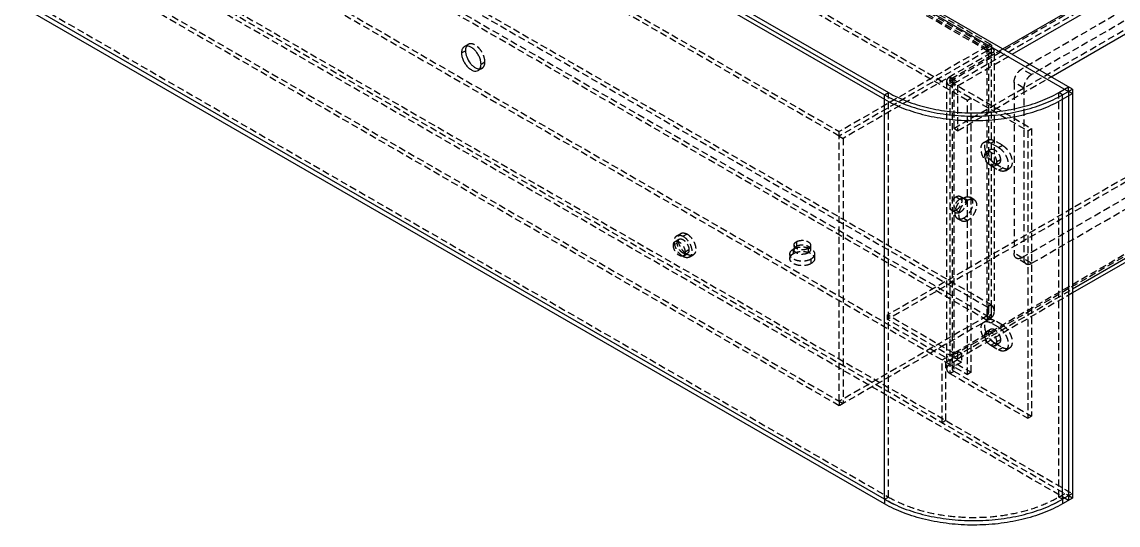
# Model space of a CAD drawing. Header units: millimetres. Extents: x 10653 to 40244, y 19163 to 29561.
# Drawn here: x 17674 to 17873.1, y 19914.3 to 20005.8 of the extents above; entities that cross this region are included whole.
import ezdxf

# ---------------------------------------------------------------- set-up
doc = ezdxf.new("R2010")
doc.units = ezdxf.units.MM
doc.linetypes.add('HIDDEN', pattern=[1.905, 1.27, -0.635])
doc.layers.add('02___PRT_ALL_AXES', color=7, linetype='Continuous')
doc.layers.add('DEFAULT_2', color=8, linetype='HIDDEN')

msp = doc.modelspace()

# ---------------------------------------------------------------- linework, layer by layer
at = {"color": 7, "linetype": 'Continuous'}
for p, q in [((17545.876, 20176.843), (17864.076, 19993.134)), ((17544.787, 20156.733), (17830.658, 19991.689)), ((17545.495, 20157.958), (17831.365, 19992.914)), ((18123.936, 20106.829), (17864.783, 19957.208)), ((18123.522, 20105.914), (17864.783, 19956.531)), ((17830.658, 19918.204), (17544.787, 20083.248)), ((17862.28, 19992.914), (17864.076, 19993.951)), ((17830.658, 19992.506), (17831.365, 19992.914)), ((17862.987, 19992.506), (17862.28, 19992.914)), ((17862.987, 19991.689), (17864.783, 19992.726)), ((17864.076, 19993.134), (17864.076, 19918.833)), ((17830.658, 19919.02), (17830.658, 19918.204)), ((17864.783, 19919.241), (17862.987, 19918.204)), ((17862.987, 19919.021), (17862.987, 19918.204))]:
    msp.add_line(p, q, dxfattribs=at)
at = {"color": 3, "linetype": 'Continuous'}
for p, q in [((17864.783, 19993.543), (17546.583, 20177.251)), ((17544.787, 20157.549), (17830.658, 19992.506)), ((17852.116, 20000.856), (18124.85, 20158.318)), ((17853.823, 19999.87), (18126.057, 20157.044)), ((17860.894, 19995.788), (18126.057, 20148.879)), ((17830.658, 19919.02), (17544.787, 20084.064)), ((17862.987, 19992.506), (17864.783, 19993.543)), ((17864.783, 19993.543), (17864.783, 19919.241)), ((17830.658, 19919.02), (17830.658, 19992.506)), ((17862.987, 19919.021), (17862.987, 19992.506)), ((17864.783, 19920.057), (17862.987, 19919.021))]:
    msp.add_line(p, q, dxfattribs=at)
for points, knots in [([(17830.658, 19992.506), (17831.764, 19991.867), (17834.184, 19990.74), (17838.125, 19989.542), (17842.391, 19988.805), (17846.822, 19988.557), (17851.254, 19988.805), (17855.52, 19989.542), (17859.46, 19990.74), (17861.88, 19991.867), (17862.987, 19992.506)], [0, 0, 0, 0, 0.1141558, 0.2373261, 0.3669759, 0.5000005, 0.633025, 0.7626747, 0.8858446, 1, 1, 1, 1]), ([(17830.658, 19919.02), (17831.764, 19918.382), (17834.184, 19917.255), (17838.125, 19916.057), (17842.391, 19915.32), (17846.822, 19915.071), (17851.254, 19915.32), (17855.52, 19916.057), (17859.46, 19917.255), (17861.88, 19918.382), (17862.987, 19919.021)], [0, 0, 0, 0, 0.1141558, 0.2373261, 0.3669759, 0.5000005, 0.633025, 0.7626747, 0.8858446, 1, 1, 1, 1]), ([(17832.724, 19917.964), (17832.544, 19918.045), (17831.843, 19918.372), (17831.157, 19918.732), (17830.658, 19919.02)], [0, 0, 0, 0, 0.2553488, 1, 1, 1, 1]), ([(17862.987, 19919.021), (17862.823, 19918.926), (17862.148, 19918.548), (17861.453, 19918.205), (17860.92, 19917.964)], [0, 0, 0, 0, 0.2446106, 1, 1, 1, 1])]:
    msp.add_open_spline(points, degree=3, knots=knots, dxfattribs=at)
at = {"color": 7, "linetype": 'Continuous'}
for points, knots in [([(17830.658, 19991.689), (17831.764, 19991.05), (17834.184, 19989.924), (17838.125, 19988.726), (17842.391, 19987.989), (17846.822, 19987.74), (17851.254, 19987.989), (17855.52, 19988.726), (17859.46, 19989.924), (17861.88, 19991.05), (17862.987, 19991.689)], [0, 0, 0, 0, 0.1141558, 0.2373261, 0.3669759, 0.5000005, 0.633025, 0.7626747, 0.8858446, 1, 1, 1, 1]), ([(17831.365, 19992.914), (17832.423, 19992.303), (17834.737, 19991.226), (17838.505, 19990.08), (17842.584, 19989.375), (17846.822, 19989.138), (17851.06, 19989.375), (17855.139, 19990.08), (17858.907, 19991.226), (17861.221, 19992.303), (17862.28, 19992.914)], [0, 0, 0, 0, 0.1141558, 0.2373261, 0.3669759, 0.5000005, 0.633025, 0.7626747, 0.8858446, 1, 1, 1, 1]), ([(17862.987, 19918.204), (17861.88, 19917.565), (17859.46, 19916.438), (17855.52, 19915.241), (17851.254, 19914.504), (17846.822, 19914.255), (17842.391, 19914.503), (17838.125, 19915.241), (17834.184, 19916.438), (17831.764, 19917.565), (17830.658, 19918.204)], [0, 0, 0, 0, 0.1141554, 0.2373253, 0.366975, 0.4999995, 0.6330241, 0.7626739, 0.8858442, 1, 1, 1, 1])]:
    msp.add_open_spline(points, degree=3, knots=knots, dxfattribs=at)
at = {"layer": '02___PRT_ALL_AXES', "color": 8, "linetype": 'HIDDEN'}
for p, q in [((17843.216, 19994.563), (18125.35, 20157.452)), ((17755.062, 20001.667), (17754.355, 20001.259)), ((17757.562, 19997.337), (17756.855, 19996.929)), ((17757.373, 19998.073), (17758.08, 19998.481)), ((17849.58, 19981.907), (17848.873, 19981.499)), ((17849.183, 19982.186), (17849.891, 19982.594)), ((17850.683, 19979.588), (17851.391, 19979.996)), ((17851.701, 19980.683), (17850.994, 19980.274)), ((17845.054, 19973.783), (17845.761, 19973.375)), ((17846.886, 19973.486), (17846.179, 19973.894)), ((17844.636, 19969.589), (17843.929, 19969.997)), ((17845.054, 19970.109), (17845.761, 19969.7)), ((17793.011, 19965.576), (17792.304, 19965.168)), ((17792.615, 19965.855), (17793.322, 19966.263)), ((17792.947, 19966.913), (17793.654, 19967.321)), ((17794.779, 19967.209), (17794.072, 19966.801)), ((17794.779, 19963.535), (17794.072, 19963.127)), ((17794.115, 19963.257), (17794.822, 19963.665)), ((17795.132, 19964.352), (17794.425, 19963.943)), ((17795.197, 19963.016), (17795.904, 19963.424)), ((17813.459, 19963.576), (17813.459, 19962.76)), ((17814.118, 19963.678), (17814.118, 19964.495)), ((17817.959, 19963.576), (17817.959, 19962.76)), ((17817.3, 19961.841), (17817.3, 19962.658)), ((17849.183, 19949.526), (17849.891, 19949.934)), ((17849.58, 19949.247), (17848.873, 19948.839)), ((17851.701, 19948.023), (17850.994, 19947.614)), ((17850.683, 19946.928), (17851.391, 19947.336))]:
    msp.add_line(p, q, dxfattribs=at)
at = {"layer": '02___PRT_ALL_AXES', "color": 7, "linetype": 'Continuous'}
msp.add_line((17753.837, 20000.114), (17754.544, 20000.523), dxfattribs=at)
at = {"layer": '02___PRT_ALL_AXES', "color": 8, "linetype": 'HIDDEN'}
for centre, radius, start, end in [((17846.854, 19971.483), 2.185, 120.01309, 122.18554), ((17844.74, 19971.47), 2.043, 297.73955, 300.0114), ((17794.568, 19964.105), 0.507, 288.94133, 299.95797)]:
    msp.add_arc(centre, radius, start, end, dxfattribs=at)
at = {"layer": '02___PRT_ALL_AXES', "color": 3, "linetype": 'Continuous'}
for points, knots in [([(17754.355, 20001.259), (17754.273, 20001.211), (17754.118, 20001.082), (17753.954, 20000.813), (17753.856, 20000.482), (17753.837, 20000.241), (17753.837, 20000.114)], [0, 0, 0, 0, 0.2177726, 0.4509519, 0.7102012, 1, 1, 1, 1]), ([(17757.373, 19998.073), (17757.373, 19998.287), (17757.313, 19998.736), (17757.09, 19999.396), (17756.746, 20000.031), (17756.309, 20000.591), (17755.815, 20001.029), (17755.299, 20001.31), (17754.794, 20001.412), (17754.48, 20001.331), (17754.355, 20001.259)], [0, 0, 0, 0, 0.1288259, 0.2705668, 0.417882, 0.5623852, 0.6962002, 0.8135934, 0.9130647, 1, 1, 1, 1]), ([(17753.837, 20000.114), (17753.837, 19999.901), (17753.897, 19999.451), (17754.12, 19998.792), (17754.464, 19998.156), (17754.901, 19997.597), (17755.396, 19997.159), (17755.911, 19996.877), (17756.416, 19996.776), (17756.73, 19996.857), (17756.855, 19996.929)], [0, 0, 0, 0, 0.1288259, 0.2705668, 0.417882, 0.5623852, 0.6962002, 0.8135934, 0.9130647, 1, 1, 1, 1]), ([(17756.855, 19996.929), (17756.938, 19996.976), (17757.092, 19997.106), (17757.256, 19997.375), (17757.354, 19997.706), (17757.373, 19997.946), (17757.373, 19998.073)], [0, 0, 0, 0, 0.2177726, 0.4509519, 0.7102012, 1, 1, 1, 1])]:
    msp.add_open_spline(points, degree=3, knots=knots, dxfattribs=at)
at = {"layer": '02___PRT_ALL_AXES', "color": 7, "linetype": 'Continuous'}
for points, knots in [([(17754.759, 20001.373), (17754.723, 20001.317), (17754.587, 20001.054), (17754.544, 20000.751), (17754.544, 20000.523)], [0, 0, 0, 0, 0.225519, 1, 1, 1, 1]), ([(17754.544, 20000.523), (17754.544, 20000.134), (17754.735, 19999.321), (17755.245, 19998.424), (17755.803, 19997.818), (17756.355, 19997.394), (17756.85, 19997.206), (17757.155, 19997.221)], [0, 0, 0, 0, 0.2568497, 0.5385279, 0.6739585, 0.798147, 1, 1, 1, 1])]:
    msp.add_open_spline(points, degree=3, knots=knots, dxfattribs=at)
at = {"layer": '02___PRT_ALL_AXES', "color": 8, "linetype": 'HIDDEN'}
for points, knots in [([(17755.062, 20001.667), (17755.032, 20001.65), (17754.914, 20001.571), (17754.817, 20001.463), (17754.759, 20001.373)], [0, 0, 0, 0, 0.2447683, 1, 1, 1, 1]), ([(17758.08, 19998.481), (17758.08, 19998.695), (17758.02, 19999.144), (17757.797, 19999.804), (17757.453, 20000.44), (17757.017, 20000.999), (17756.522, 20001.437), (17756.006, 20001.719), (17755.501, 20001.82), (17755.187, 20001.739), (17755.062, 20001.667)], [0, 0, 0, 0, 0.1288259, 0.2705668, 0.417882, 0.5623852, 0.6962002, 0.8135934, 0.9130647, 1, 1, 1, 1]), ([(17757.155, 19997.221), (17757.192, 19997.223), (17757.333, 19997.237), (17757.471, 19997.284), (17757.562, 19997.337)], [0, 0, 0, 0, 0.259283, 1, 1, 1, 1]), ([(17757.562, 19997.337), (17757.645, 19997.385), (17757.799, 19997.514), (17757.963, 19997.783), (17758.061, 19998.114), (17758.08, 19998.355), (17758.08, 19998.481)], [0, 0, 0, 0, 0.2177726, 0.4509519, 0.7102012, 1, 1, 1, 1]), ([(17848.873, 19981.499), (17848.873, 19981.642), (17848.908, 19981.909), (17849.082, 19982.127), (17849.183, 19982.186)], [0, 0, 0, 0, 0.5507638, 1, 1, 1, 1]), ([(17850.683, 19979.588), (17850.608, 19979.544), (17850.42, 19979.496), (17850.117, 19979.557), (17849.808, 19979.726), (17849.401, 19980.086), (17849.02, 19980.676), (17848.873, 19981.231), (17848.873, 19981.499)], [0, 0, 0, 0, 0.0871471, 0.1868619, 0.3045423, 0.4386847, 0.7301363, 1, 1, 1, 1]), ([(17849.183, 19982.186), (17849.258, 19982.229), (17849.447, 19982.277), (17849.75, 19982.217), (17850.059, 19982.048), (17850.465, 19981.687), (17850.847, 19981.098), (17850.994, 19980.542), (17850.994, 19980.274)], [0, 0, 0, 0, 0.0871471, 0.1868619, 0.3045423, 0.4386847, 0.7301363, 1, 1, 1, 1]), ([(17849.58, 19981.907), (17849.58, 19981.937), (17849.583, 19982.046), (17849.601, 19982.156), (17849.625, 19982.234)], [0, 0, 0, 0, 0.2652538, 1, 1, 1, 1]), ([(17850.946, 19979.946), (17850.767, 19979.987), (17850.405, 19980.194), (17849.978, 19980.67), (17849.672, 19981.26), (17849.58, 19981.699), (17849.58, 19981.907)], [0, 0, 0, 0, 0.2172363, 0.4786809, 0.7522264, 1, 1, 1, 1]), ([(17849.625, 19982.234), (17849.648, 19982.31), (17849.713, 19982.451), (17849.828, 19982.558), (17849.891, 19982.594)], [0, 0, 0, 0, 0.5252879, 1, 1, 1, 1]), ([(17849.891, 19982.594), (17849.965, 19982.637), (17850.154, 19982.686), (17850.457, 19982.625), (17850.766, 19982.456), (17851.172, 19982.096), (17851.554, 19981.506), (17851.701, 19980.951), (17851.701, 19980.683)], [0, 0, 0, 0, 0.0871471, 0.1868619, 0.3045423, 0.4386847, 0.7301363, 1, 1, 1, 1]), ([(17850.994, 19980.274), (17850.994, 19980.131), (17850.959, 19979.865), (17850.785, 19979.646), (17850.683, 19979.588)], [0, 0, 0, 0, 0.5507638, 1, 1, 1, 1]), ([(17851.391, 19979.996), (17851.328, 19979.96), (17851.178, 19979.913), (17851.023, 19979.928), (17850.946, 19979.946)], [0, 0, 0, 0, 0.4746761, 1, 1, 1, 1]), ([(17851.701, 19980.683), (17851.701, 19980.539), (17851.666, 19980.273), (17851.492, 19980.054), (17851.391, 19979.996)], [0, 0, 0, 0, 0.5507638, 1, 1, 1, 1]), ([(17843.929, 19969.997), (17843.817, 19970.062), (17843.613, 19970.271), (17843.464, 19970.71), (17843.452, 19971.239), (17843.571, 19971.821), (17843.81, 19972.414), (17844.25, 19973.128), (17844.706, 19973.582), (17845.054, 19973.783)], [0, 0, 0, 0, 0.0870542, 0.186667, 0.3042223, 0.4382227, 0.5829216, 0.7304349, 1, 1, 1, 1]), ([(17844.636, 19969.589), (17844.526, 19969.653), (17844.326, 19969.855), (17844.176, 19970.282), (17844.157, 19970.798), (17844.265, 19971.367), (17844.491, 19971.95), (17844.912, 19972.661), (17845.352, 19973.119), (17845.69, 19973.332)], [0, 0, 0, 0, 0.0869365, 0.1860218, 0.3026493, 0.435625, 0.5796171, 0.7271462, 1, 1, 1, 1]), ([(17845.054, 19973.783), (17845.24, 19973.89), (17845.537, 19974.009), (17845.935, 19973.999), (17846.105, 19973.937), (17846.179, 19973.894)], [0, 0, 0, 0, 0.547682, 0.7815606, 1, 1, 1, 1]), ([(17846.179, 19973.894), (17846.272, 19973.841), (17846.442, 19973.684), (17846.597, 19973.353), (17846.659, 19972.948), (17846.617, 19972.312), (17846.335, 19971.486), (17845.935, 19970.894), (17845.691, 19970.63)], [0, 0, 0, 0, 0.0875023, 0.184093, 0.2949417, 0.4208162, 0.7051336, 1, 1, 1, 1]), ([(17845.761, 19973.375), (17845.948, 19973.482), (17846.245, 19973.601), (17846.642, 19973.591), (17846.812, 19973.529), (17846.887, 19973.486)], [0, 0, 0, 0, 0.547682, 0.7815606, 1, 1, 1, 1]), ([(17846.887, 19973.486), (17846.999, 19973.421), (17847.203, 19973.213), (17847.351, 19972.774), (17847.364, 19972.245), (17847.245, 19971.662), (17847.005, 19971.07), (17846.566, 19970.356), (17846.109, 19969.901), (17845.761, 19969.7)], [0, 0, 0, 0, 0.0870542, 0.186667, 0.3042223, 0.4382227, 0.5829216, 0.7304349, 1, 1, 1, 1]), ([(17845.054, 19970.109), (17844.868, 19970.001), (17844.571, 19969.883), (17844.174, 19969.892), (17844.003, 19969.954), (17843.929, 19969.997)], [0, 0, 0, 0, 0.547682, 0.7815606, 1, 1, 1, 1]), ([(17845.69, 19969.661), (17845.514, 19969.569), (17845.162, 19969.439), (17844.779, 19969.507), (17844.636, 19969.589)], [0, 0, 0, 0, 0.5469968, 1, 1, 1, 1]), ([(17845.691, 19970.63), (17845.642, 19970.577), (17845.449, 19970.381), (17845.229, 19970.21), (17845.054, 19970.109)], [0, 0, 0, 0, 0.2643578, 1, 1, 1, 1]), ([(17793.654, 19967.321), (17793.728, 19967.364), (17793.899, 19967.426), (17794.296, 19967.435), (17794.593, 19967.317), (17794.779, 19967.209)], [0, 0, 0, 0, 0.2184359, 0.452332, 1, 1, 1, 1]), ([(17792.304, 19965.168), (17792.304, 19965.311), (17792.339, 19965.578), (17792.513, 19965.796), (17792.615, 19965.855)], [0, 0, 0, 0, 0.5507638, 1, 1, 1, 1]), ([(17794.072, 19963.127), (17793.724, 19963.328), (17793.267, 19963.782), (17792.828, 19964.496), (17792.588, 19965.089), (17792.469, 19965.671), (17792.482, 19966.2), (17792.63, 19966.64), (17792.834, 19966.848), (17792.947, 19966.913)], [0, 0, 0, 0, 0.2695766, 0.4170945, 0.5617952, 0.6957932, 0.8133426, 0.9129475, 1, 1, 1, 1]), ([(17792.615, 19965.855), (17792.69, 19965.898), (17792.878, 19965.947), (17793.181, 19965.886), (17793.49, 19965.717), (17793.897, 19965.357), (17794.278, 19964.767), (17794.425, 19964.211), (17794.425, 19963.943)], [0, 0, 0, 0, 0.0871471, 0.1868619, 0.3045423, 0.4386847, 0.7301363, 1, 1, 1, 1]), ([(17792.947, 19966.913), (17793.021, 19966.956), (17793.192, 19967.017), (17793.589, 19967.027), (17793.886, 19966.909), (17794.072, 19966.801)], [0, 0, 0, 0, 0.2184359, 0.452332, 1, 1, 1, 1]), ([(17793.011, 19965.576), (17793.011, 19965.606), (17793.014, 19965.716), (17793.032, 19965.825), (17793.056, 19965.903)], [0, 0, 0, 0, 0.2652538, 1, 1, 1, 1]), ([(17794.377, 19963.615), (17794.199, 19963.656), (17793.836, 19963.863), (17793.409, 19964.339), (17793.103, 19964.929), (17793.011, 19965.368), (17793.011, 19965.576)], [0, 0, 0, 0, 0.2172363, 0.4786809, 0.7522264, 1, 1, 1, 1]), ([(17793.056, 19965.903), (17793.079, 19965.979), (17793.144, 19966.12), (17793.259, 19966.227), (17793.322, 19966.263)], [0, 0, 0, 0, 0.5252879, 1, 1, 1, 1]), ([(17794.779, 19963.535), (17794.482, 19963.707), (17793.942, 19964.209), (17793.476, 19964.992), (17793.249, 19965.686), (17793.155, 19966.302), (17793.217, 19966.771), (17793.353, 19967.01)], [0, 0, 0, 0, 0.2550378, 0.5351523, 0.6705216, 0.7953358, 1, 1, 1, 1]), ([(17793.322, 19966.263), (17793.397, 19966.306), (17793.585, 19966.355), (17793.888, 19966.294), (17794.198, 19966.125), (17794.604, 19965.765), (17794.985, 19965.175), (17795.132, 19964.62), (17795.132, 19964.352)], [0, 0, 0, 0, 0.0871471, 0.1868619, 0.3045423, 0.4386847, 0.7301363, 1, 1, 1, 1]), ([(17793.353, 19967.01), (17793.371, 19967.043), (17793.45, 19967.165), (17793.561, 19967.267), (17793.654, 19967.321)], [0, 0, 0, 0, 0.2616472, 1, 1, 1, 1]), ([(17794.072, 19966.801), (17794.42, 19966.6), (17794.877, 19966.146), (17795.316, 19965.432), (17795.555, 19964.839), (17795.674, 19964.257), (17795.662, 19963.728), (17795.513, 19963.289), (17795.309, 19963.08), (17795.197, 19963.015)], [0, 0, 0, 0, 0.2695766, 0.4170945, 0.5617952, 0.6957932, 0.8133426, 0.9129475, 1, 1, 1, 1]), ([(17794.779, 19967.209), (17795.127, 19967.009), (17795.584, 19966.554), (17796.023, 19965.84), (17796.262, 19965.248), (17796.381, 19964.665), (17796.369, 19964.136), (17796.22, 19963.697), (17796.016, 19963.489), (17795.904, 19963.424)], [0, 0, 0, 0, 0.2695766, 0.4170945, 0.5617952, 0.6957932, 0.8133426, 0.9129475, 1, 1, 1, 1]), ([(17794.115, 19963.257), (17794.04, 19963.214), (17793.851, 19963.165), (17793.548, 19963.226), (17793.239, 19963.395), (17792.833, 19963.755), (17792.451, 19964.345), (17792.304, 19964.9), (17792.304, 19965.168)], [0, 0, 0, 0, 0.0871471, 0.1868619, 0.3045423, 0.4386847, 0.7301363, 1, 1, 1, 1]), ([(17794.425, 19963.943), (17794.425, 19963.8), (17794.391, 19963.534), (17794.216, 19963.315), (17794.115, 19963.257)], [0, 0, 0, 0, 0.5507638, 1, 1, 1, 1]), ([(17794.733, 19963.625), (17794.685, 19963.608), (17794.618, 19963.596), (17794.55, 19963.595), (17794.532, 19963.595)], [0, 0, 0, 0, 0.7407102, 1, 1, 1, 1]), ([(17795.501, 19963.318), (17795.443, 19963.318), (17795.19, 19963.338), (17794.948, 19963.437), (17794.779, 19963.535)], [0, 0, 0, 0, 0.2265789, 1, 1, 1, 1]), ([(17795.132, 19964.352), (17795.132, 19964.208), (17795.098, 19963.942), (17794.923, 19963.723), (17794.822, 19963.665)], [0, 0, 0, 0, 0.5507638, 1, 1, 1, 1]), ([(17795.904, 19963.424), (17795.874, 19963.407), (17795.748, 19963.345), (17795.606, 19963.32), (17795.501, 19963.318)], [0, 0, 0, 0, 0.2438313, 1, 1, 1, 1]), ([(17813.459, 19963.576), (17813.459, 19963.662), (17813.491, 19963.841), (17813.681, 19964.19), (17813.932, 19964.387), (17814.118, 19964.495)], [0, 0, 0, 0, 0.2184351, 0.4523244, 1, 1, 1, 1]), ([(17817.3, 19962.658), (17816.952, 19962.457), (17816.33, 19962.288), (17815.492, 19962.265), (17814.859, 19962.354), (17814.296, 19962.542), (17813.844, 19962.818), (17813.538, 19963.166), (17813.459, 19963.446), (17813.459, 19963.576)], [0, 0, 0, 0, 0.2695732, 0.4170898, 0.5617908, 0.6957888, 0.8133419, 0.9129478, 1, 1, 1, 1]), ([(17813.702, 19963.346), (17813.729, 19963.377), (17813.853, 19963.506), (17814, 19963.61), (17814.118, 19963.678)], [0, 0, 0, 0, 0.2338337, 1, 1, 1, 1]), ([(17814.118, 19964.495), (17814.466, 19964.696), (17815.088, 19964.864), (17815.926, 19964.888), (17816.559, 19964.799), (17817.123, 19964.61), (17817.575, 19964.335), (17817.881, 19963.987), (17817.959, 19963.706), (17817.959, 19963.576)], [0, 0, 0, 0, 0.2695732, 0.4170898, 0.5617908, 0.6957888, 0.8133419, 0.9129478, 1, 1, 1, 1]), ([(17814.118, 19963.678), (17814.393, 19963.837), (17815.042, 19964.047), (17816.051, 19964.088), (17816.996, 19963.881), (17817.536, 19963.553), (17817.717, 19963.346)], [0, 0, 0, 0, 0.2488514, 0.5234159, 0.7846297, 1, 1, 1, 1]), ([(17817.959, 19963.576), (17817.959, 19963.491), (17817.928, 19963.312), (17817.738, 19962.963), (17817.486, 19962.765), (17817.3, 19962.658)], [0, 0, 0, 0, 0.2184351, 0.4523244, 1, 1, 1, 1]), ([(17795.197, 19963.015), (17795.122, 19962.973), (17794.952, 19962.911), (17794.555, 19962.901), (17794.258, 19963.02), (17794.072, 19963.127)], [0, 0, 0, 0, 0.2184359, 0.452332, 1, 1, 1, 1]), ([(17813.459, 19962.76), (17813.459, 19962.795), (17813.469, 19962.937), (17813.52, 19963.076), (17813.574, 19963.17)], [0, 0, 0, 0, 0.243583, 1, 1, 1, 1]), ([(17817.3, 19961.841), (17816.952, 19961.64), (17816.33, 19961.472), (17815.492, 19961.448), (17814.859, 19961.537), (17814.296, 19961.726), (17813.844, 19962.001), (17813.538, 19962.349), (17813.459, 19962.63), (17813.459, 19962.76)], [0, 0, 0, 0, 0.2695732, 0.4170898, 0.5617908, 0.6957888, 0.8133419, 0.9129478, 1, 1, 1, 1]), ([(17813.574, 19963.17), (17813.583, 19963.185), (17813.621, 19963.247), (17813.665, 19963.305), (17813.702, 19963.346)], [0, 0, 0, 0, 0.2427585, 1, 1, 1, 1]), ([(17817.959, 19962.76), (17817.959, 19962.674), (17817.928, 19962.495), (17817.738, 19962.146), (17817.486, 19961.949), (17817.3, 19961.841)], [0, 0, 0, 0, 0.2184351, 0.4523244, 1, 1, 1, 1]), ([(17817.717, 19963.346), (17817.729, 19963.332), (17817.776, 19963.276), (17817.817, 19963.216), (17817.844, 19963.17)], [0, 0, 0, 0, 0.2578325, 1, 1, 1, 1]), ([(17817.844, 19963.17), (17817.863, 19963.137), (17817.927, 19963.01), (17817.959, 19962.865), (17817.959, 19962.76)], [0, 0, 0, 0, 0.2613174, 1, 1, 1, 1]), ([(17848.873, 19948.839), (17848.873, 19948.982), (17848.908, 19949.248), (17849.082, 19949.467), (17849.183, 19949.526)], [0, 0, 0, 0, 0.5507638, 1, 1, 1, 1]), ([(17849.183, 19949.526), (17849.258, 19949.569), (17849.447, 19949.617), (17849.75, 19949.557), (17850.059, 19949.388), (17850.465, 19949.027), (17850.847, 19948.438), (17850.994, 19947.882), (17850.994, 19947.614)], [0, 0, 0, 0, 0.0871471, 0.1868619, 0.3045423, 0.4386847, 0.7301363, 1, 1, 1, 1]), ([(17849.58, 19949.247), (17849.58, 19949.276), (17849.583, 19949.386), (17849.601, 19949.496), (17849.625, 19949.574)], [0, 0, 0, 0, 0.2652538, 1, 1, 1, 1]), ([(17849.625, 19949.574), (17849.648, 19949.65), (17849.713, 19949.791), (17849.828, 19949.898), (17849.891, 19949.934)], [0, 0, 0, 0, 0.5252879, 1, 1, 1, 1]), ([(17849.891, 19949.934), (17849.965, 19949.977), (17850.154, 19950.026), (17850.457, 19949.965), (17850.766, 19949.796), (17851.172, 19949.436), (17851.554, 19948.846), (17851.701, 19948.29), (17851.701, 19948.023)], [0, 0, 0, 0, 0.0871471, 0.1868619, 0.3045423, 0.4386847, 0.7301363, 1, 1, 1, 1]), ([(17850.683, 19946.928), (17850.608, 19946.884), (17850.42, 19946.836), (17850.117, 19946.897), (17849.808, 19947.066), (17849.401, 19947.426), (17849.02, 19948.016), (17848.873, 19948.571), (17848.873, 19948.839)], [0, 0, 0, 0, 0.0871471, 0.1868619, 0.3045423, 0.4386847, 0.7301363, 1, 1, 1, 1]), ([(17850.946, 19947.286), (17850.767, 19947.327), (17850.405, 19947.534), (17849.978, 19948.01), (17849.672, 19948.6), (17849.58, 19949.039), (17849.58, 19949.247)], [0, 0, 0, 0, 0.2172363, 0.4786809, 0.7522264, 1, 1, 1, 1]), ([(17850.994, 19947.614), (17850.994, 19947.471), (17850.959, 19947.205), (17850.785, 19946.986), (17850.683, 19946.928)], [0, 0, 0, 0, 0.5507638, 1, 1, 1, 1]), ([(17851.701, 19948.023), (17851.701, 19947.879), (17851.666, 19947.613), (17851.492, 19947.394), (17851.391, 19947.336)], [0, 0, 0, 0, 0.5507638, 1, 1, 1, 1]), ([(17851.391, 19947.336), (17851.328, 19947.3), (17851.178, 19947.253), (17851.023, 19947.268), (17850.946, 19947.286)], [0, 0, 0, 0, 0.4746761, 1, 1, 1, 1])]:
    msp.add_open_spline(points, degree=3, knots=knots, dxfattribs=at)
msp.add_open_spline([(17794.532, 19963.595), (17794.48, 19963.596), (17794.428, 19963.603), (17794.377, 19963.615)], degree=3, dxfattribs=at)
at = {"layer": 'DEFAULT_2', "color": 8, "linetype": 'HIDDEN'}
for p, q in [((17554.715, 20160.309), (17856.651, 19985.99)), ((17842.509, 19994.971), (18124.643, 20157.861)), ((17581.302, 20156.063), (17850.004, 20000.932)), ((17849.297, 20000.523), (17581.302, 20155.247)), ((17849.443, 20000.777), (17582.156, 20155.092)), ((17849.943, 20001.643), (17582.656, 20155.958)), ((17845.691, 19991.501), (17564.261, 20153.981)), ((17843.216, 19986.398), (18123.229, 20148.063)), ((18116.511, 20147.859), (17855.59, 19997.216)), ((18118.279, 20146.838), (17857.358, 19996.196)), ((17554.432, 20140.55), (17822.427, 19985.827)), ((17822.427, 19985.01), (17554.432, 20139.733)), ((18110.501, 20113.769), (17831.195, 19952.513)), ((18110.501, 20112.953), (17831.195, 19951.696)), ((17855.59, 19962.923), (18116.511, 20113.565)), ((17857.358, 19961.903), (18118.279, 20112.545)), ((17581.302, 20107.073), (17849.297, 19952.35)), ((17582.717, 20107.889), (17849.297, 19953.983)), ((17583.424, 20108.298), (17850.004, 19954.391)), ((18123.229, 20107.238), (17843.216, 19945.573)), ((18123.022, 20106.78), (17843.716, 19945.523)), ((17849.297, 19951.533), (17581.302, 20106.256)), ((17546.583, 20103.766), (17864.783, 19920.057)), ((17864.783, 19919.241), (17546.583, 20102.949)), ((17564.968, 20104.583), (17846.398, 19942.103)), ((17864.076, 19918.833), (17545.876, 20102.541)), ((17570.979, 20100.296), (17841.802, 19943.94)), ((17554.432, 20091.56), (17822.427, 19936.836)), ((17822.427, 19936.02), (17554.432, 20090.743)), ((17545.495, 20084.472), (17831.365, 19919.429)), ((17849.297, 20001.34), (17822.427, 19985.827)), ((17849.297, 20000.523), (17849.297, 20001.34)), ((17849.297, 20000.523), (17822.427, 19985.01)), ((17850.004, 20000.115), (17823.134, 19984.602)), ((17842.716, 19995.429), (17852.116, 20000.856)), ((17843.923, 19994.155), (17853.823, 19999.87)), ((17849.297, 20000.523), (17850.004, 20000.932)), ((17849.297, 20000.523), (17850.004, 20000.115)), ((17849.297, 19952.35), (17849.297, 20000.523)), ((17849.59, 19953.166), (17849.59, 20000.523)), ((17850.004, 20000.932), (17850.004, 19951.941)), ((17850.59, 19953.166), (17850.59, 20000.523)), ((17842.509, 19995.788), (17843.216, 19995.379)), ((17842.509, 19995.788), (17842.509, 19941.899)), ((17843.216, 19995.379), (17843.216, 19942.307)), ((17843.923, 19985.99), (17860.894, 19995.788)), ((17857.358, 19996.196), (17855.59, 19997.216)), ((17841.923, 19994.971), (17841.923, 19942.715)), ((17842.509, 19994.971), (17857.358, 19986.398)), ((17842.509, 19994.155), (17843.216, 19994.563)), ((17842.923, 19994.971), (17842.923, 19942.715)), ((17843.923, 19994.155), (17843.923, 19985.99)), ((17855.944, 19993.746), (17854.176, 19994.767)), ((17854.176, 19994.767), (17854.176, 19963.74)), ((17855.944, 19993.746), (17855.944, 19962.719)), ((17864.076, 19993.134), (17864.076, 19993.951)), ((17831.365, 19919.429), (17831.365, 19992.914)), ((17846.398, 19991.909), (17845.691, 19991.501)), ((17845.691, 19941.695), (17845.691, 19991.501)), ((17846.398, 19942.103), (17846.398, 19991.909)), ((17862.28, 19919.429), (17862.28, 19992.914)), ((17864.783, 19992.726), (17864.076, 19993.134)), ((17822.427, 19985.01), (17822.427, 19985.827)), ((17843.923, 19985.99), (17843.216, 19986.398)), ((17856.651, 19985.99), (17857.358, 19986.398)), ((17856.651, 19985.99), (17856.651, 19933.734)), ((17857.358, 19986.398), (17857.358, 19934.142)), ((17822.427, 19985.01), (17823.134, 19984.602)), ((17822.427, 19936.836), (17822.427, 19985.01)), ((17823.134, 19984.602), (17823.134, 19936.428)), ((17848.683, 19983.868), (17849.391, 19984.277)), ((17849.933, 19983.744), (17850.641, 19984.153)), ((17851.348, 19982.928), (17849.933, 19983.744)), ((17852.055, 19983.336), (17850.641, 19984.153)), ((17851.348, 19982.928), (17852.055, 19983.336)), ((17849.933, 19979.662), (17850.641, 19980.07)), ((17849.933, 19979.662), (17851.348, 19978.845)), ((17850.641, 19980.07), (17852.055, 19979.254)), ((17851.348, 19978.845), (17852.055, 19979.254)), ((17852.598, 19978.722), (17853.305, 19979.13)), ((17843.64, 19973.987), (17844.347, 19973.579)), ((17845.097, 19973.653), (17844.39, 19974.061)), ((17843.597, 19971.055), (17842.89, 19971.463)), ((17843.64, 19971.538), (17844.347, 19971.129)), ((17814.649, 19965.822), (17814.649, 19965.005)), ((17814.209, 19965.209), (17814.209, 19964.393)), ((17816.77, 19964.597), (17816.77, 19963.78)), ((17817.209, 19965.209), (17817.209, 19964.393)), ((17857.358, 19961.903), (17854.176, 19963.74)), ((17856.358, 19961.804), (17854.59, 19962.824)), ((17841.802, 19943.94), (17864.783, 19957.208)), ((17864.783, 19956.531), (17844.216, 19944.657)), ((17849.297, 19953.983), (17850.004, 19954.391)), ((17849.297, 19952.35), (17822.427, 19936.836)), ((17850.004, 19951.941), (17822.427, 19936.02)), ((17843.216, 19945.573), (17831.195, 19952.513)), ((17831.195, 19951.696), (17831.195, 19952.513)), ((17843.216, 19944.756), (17831.195, 19951.696)), ((17848.683, 19951.208), (17849.391, 19951.616)), ((17849.297, 19952.35), (17850.004, 19951.941)), ((17849.297, 19952.35), (17849.297, 19951.533)), ((17849.933, 19951.084), (17850.641, 19951.493)), ((17852.055, 19950.676), (17850.641, 19951.493)), ((17851.348, 19950.268), (17849.933, 19951.084)), ((17841.095, 19944.348), (17843.216, 19945.573)), ((17843.293, 19944.714), (17843.254, 19945.552)), ((17843.923, 19945.981), (17844.63, 19945.573)), ((17843.923, 19945.981), (17843.923, 19944.348)), ((17844.63, 19945.573), (17844.63, 19943.94)), ((17849.933, 19947.002), (17850.641, 19947.41)), ((17849.933, 19947.002), (17851.348, 19946.185)), ((17850.641, 19947.41), (17852.055, 19946.594)), ((17851.348, 19946.185), (17852.055, 19946.594)), ((17852.598, 19946.062), (17853.305, 19946.47)), ((17841.095, 19932.917), (17841.095, 19944.348)), ((17841.802, 19943.94), (17845.691, 19941.695)), ((17841.802, 19933.325), (17841.802, 19943.94)), ((17843.923, 19944.348), (17842.509, 19943.532)), ((17844.63, 19943.94), (17843.216, 19943.123)), ((17843.923, 19944.348), (17844.63, 19943.94)), ((17842.509, 19941.899), (17843.216, 19942.307)), ((17842.509, 19941.899), (17856.651, 19933.734)), ((17843.216, 19942.307), (17857.358, 19934.142)), ((17846.398, 19942.103), (17845.691, 19941.695)), ((17822.427, 19936.836), (17823.134, 19936.428)), ((17822.427, 19936.836), (17822.427, 19936.02)), ((17856.651, 19933.734), (17857.358, 19934.142)), ((17841.802, 19933.325), (17841.095, 19932.917)), ((17862.28, 19919.429), (17864.076, 19920.466)), ((17830.658, 19919.02), (17831.365, 19919.429)), ((17862.987, 19919.021), (17862.28, 19919.429))]:
    msp.add_line(p, q, dxfattribs=at)
for centre, radius, start, end in [((17852.797, 19983.406), 3.955, 198.58165, 201.2147), ((17852.797, 19950.746), 3.955, 198.58165, 201.2147), ((17843.668, 19946.356), 0.905, 239.98147, 242.75124), ((17844.121, 19946.323), 1.809, 239.98147, 242.75124)]:
    msp.add_arc(centre, radius, start, end, dxfattribs=at)
for points, knots in [([(17849.297, 20001.34), (17849.355, 20001.404), (17849.467, 20001.514), (17849.643, 20001.631), (17849.805, 20001.683), (17849.906, 20001.665), (17849.943, 20001.643)], [0, 0, 0, 0, 0.3416178, 0.6170682, 0.8298944, 1, 1, 1, 1]), ([(17849.943, 20001.643), (17849.981, 20001.621), (17850.047, 20001.543), (17850.083, 20001.377), (17850.07, 20001.166), (17850.031, 20001.014), (17850.004, 20000.932)], [0, 0, 0, 0, 0.1701032, 0.3829288, 0.6583802, 1, 1, 1, 1]), ([(17849.297, 20000.523), (17849.312, 20000.562), (17849.34, 20000.628), (17849.385, 20000.713), (17849.413, 20000.752), (17849.437, 20000.781), (17849.443, 20000.777)], [0, 0, 0, 0, 0.4218209, 0.7332136, 0.9260918, 1, 1, 1, 1]), ([(17849.443, 20000.777), (17849.45, 20000.773), (17849.437, 20000.738), (17849.418, 20000.695), (17849.366, 20000.612), (17849.323, 20000.556), (17849.297, 20000.523)], [0, 0, 0, 0, 0.0739078, 0.2667863, 0.5781794, 1, 1, 1, 1]), ([(17849.59, 20000.523), (17849.59, 20000.531), (17849.553, 20000.537), (17849.506, 20000.542), (17849.409, 20000.539), (17849.338, 20000.53), (17849.297, 20000.523)], [0, 0, 0, 0, 0.0739036, 0.2667819, 0.5781765, 1, 1, 1, 1]), ([(17849.297, 20000.523), (17849.338, 20000.517), (17849.409, 20000.508), (17849.506, 20000.505), (17849.553, 20000.51), (17849.59, 20000.516), (17849.59, 20000.523)], [0, 0, 0, 0, 0.4218236, 0.733218, 0.9260962, 1, 1, 1, 1]), ([(17850.59, 20000.523), (17850.59, 20000.566), (17850.555, 20000.663), (17850.429, 20000.777), (17850.24, 20000.872), (17850.089, 20000.914), (17850.004, 20000.932)], [0, 0, 0, 0, 0.1701005, 0.382925, 0.6583774, 1, 1, 1, 1]), ([(17850.004, 20000.115), (17850.089, 20000.133), (17850.24, 20000.175), (17850.429, 20000.269), (17850.555, 20000.383), (17850.59, 20000.48), (17850.59, 20000.523)], [0, 0, 0, 0, 0.341622, 0.617074, 0.8298988, 1, 1, 1, 1]), ([(17842.509, 19995.788), (17842.343, 19995.692), (17842.12, 19995.516), (17841.951, 19995.206), (17841.923, 19995.047), (17841.923, 19994.971)], [0, 0, 0, 0, 0.547692, 0.7815607, 1, 1, 1, 1]), ([(17842.509, 19994.971), (17842.509, 19995.067), (17842.532, 19995.244), (17842.649, 19995.39), (17842.716, 19995.429)], [0, 0, 0, 0, 0.5508158, 1, 1, 1, 1]), ([(17842.716, 19995.429), (17842.766, 19995.458), (17842.892, 19995.49), (17843.093, 19995.45), (17843.3, 19995.337), (17843.571, 19995.097), (17843.825, 19994.704), (17843.923, 19994.333), (17843.923, 19994.155)], [0, 0, 0, 0, 0.0871518, 0.1868783, 0.3045667, 0.4387124, 0.7301534, 1, 1, 1, 1]), ([(17843.216, 19995.379), (17843.133, 19995.332), (17842.991, 19995.223), (17842.923, 19995.049), (17842.923, 19994.971)], [0, 0, 0, 0, 0.5507659, 1, 1, 1, 1]), ([(17854.176, 19994.767), (17854.176, 19994.999), (17854.263, 19995.488), (17854.566, 19996.175), (17855.009, 19996.781), (17855.389, 19997.101), (17855.59, 19997.216)], [0, 0, 0, 0, 0.2372262, 0.5000016, 0.7627761, 1, 1, 1, 1]), ([(17857.358, 19996.196), (17857.157, 19996.08), (17856.777, 19995.76), (17856.334, 19995.154), (17856.031, 19994.467), (17855.944, 19993.978), (17855.944, 19993.746)], [0, 0, 0, 0, 0.2372239, 0.4999984, 0.7627738, 1, 1, 1, 1]), ([(17841.923, 19994.971), (17841.923, 19994.895), (17841.951, 19994.736), (17842.12, 19994.426), (17842.343, 19994.25), (17842.509, 19994.155)], [0, 0, 0, 0, 0.2184388, 0.4523073, 1, 1, 1, 1]), ([(17842.923, 19994.971), (17842.923, 19994.893), (17842.991, 19994.72), (17843.133, 19994.611), (17843.216, 19994.563)], [0, 0, 0, 0, 0.4492334, 1, 1, 1, 1]), ([(17849.933, 19979.662), (17849.748, 19979.769), (17849.389, 19980.045), (17848.929, 19980.568), (17848.551, 19981.184), (17848.285, 19981.841), (17848.153, 19982.489), (17848.167, 19983.077), (17848.332, 19983.565), (17848.558, 19983.796), (17848.683, 19983.868)], [0, 0, 0, 0, 0.1288238, 0.2705586, 0.417871, 0.5623729, 0.6961907, 0.8135861, 0.9130637, 1, 1, 1, 1]), ([(17848.683, 19983.868), (17848.766, 19983.916), (17848.955, 19983.985), (17849.27, 19983.993), (17849.605, 19983.912), (17849.824, 19983.808), (17849.933, 19983.744)], [0, 0, 0, 0, 0.2177759, 0.4509439, 0.7102078, 1, 1, 1, 1]), ([(17849.048, 19982.146), (17848.972, 19982.37), (17848.868, 19982.805), (17848.863, 19983.43), (17849.023, 19983.952), (17849.259, 19984.201), (17849.39, 19984.276)], [0, 0, 0, 0, 0.3068935, 0.5764792, 0.803533, 1, 1, 1, 1]), ([(17849.39, 19984.276), (17849.473, 19984.324), (17849.662, 19984.393), (17849.977, 19984.401), (17850.313, 19984.32), (17850.531, 19984.216), (17850.641, 19984.153)], [0, 0, 0, 0, 0.2177759, 0.4509439, 0.7102078, 1, 1, 1, 1]), ([(17852.055, 19983.336), (17852.24, 19983.229), (17852.599, 19982.953), (17853.059, 19982.43), (17853.437, 19981.814), (17853.703, 19981.157), (17853.835, 19980.509), (17853.821, 19979.922), (17853.656, 19979.434), (17853.43, 19979.202), (17853.305, 19979.13)], [0, 0, 0, 0, 0.1288238, 0.2705586, 0.417871, 0.5623729, 0.6961907, 0.8135861, 0.9130637, 1, 1, 1, 1]), ([(17850.641, 19980.07), (17850.299, 19980.267), (17849.683, 19980.847), (17849.266, 19981.573), (17849.11, 19981.975)], [0, 0, 0, 0, 0.4772226, 1, 1, 1, 1]), ([(17851.348, 19982.928), (17851.533, 19982.821), (17851.892, 19982.545), (17852.352, 19982.022), (17852.73, 19981.406), (17852.996, 19980.748), (17853.128, 19980.101), (17853.114, 19979.513), (17852.949, 19979.025), (17852.723, 19978.794), (17852.598, 19978.722)], [0, 0, 0, 0, 0.1288238, 0.2705586, 0.417871, 0.5623729, 0.6961907, 0.8135861, 0.9130637, 1, 1, 1, 1]), ([(17852.598, 19978.722), (17852.515, 19978.674), (17852.326, 19978.605), (17852.011, 19978.597), (17851.676, 19978.678), (17851.457, 19978.782), (17851.348, 19978.845)], [0, 0, 0, 0, 0.2177759, 0.4509439, 0.7102078, 1, 1, 1, 1]), ([(17853.305, 19979.13), (17853.222, 19979.082), (17853.033, 19979.014), (17852.718, 19979.006), (17852.383, 19979.086), (17852.164, 19979.19), (17852.055, 19979.254)], [0, 0, 0, 0, 0.2177759, 0.4509439, 0.7102078, 1, 1, 1, 1]), ([(17842.89, 19971.463), (17842.815, 19971.506), (17842.679, 19971.645), (17842.58, 19971.938), (17842.572, 19972.291), (17842.681, 19972.822), (17843.001, 19973.448), (17843.408, 19973.853), (17843.64, 19973.987)], [0, 0, 0, 0, 0.0871448, 0.1868524, 0.3045253, 0.4386671, 0.7301283, 1, 1, 1, 1]), ([(17843.597, 19971.055), (17843.522, 19971.098), (17843.386, 19971.237), (17843.287, 19971.53), (17843.279, 19971.882), (17843.388, 19972.414), (17843.708, 19973.039), (17844.115, 19973.445), (17844.347, 19973.579)], [0, 0, 0, 0, 0.0871448, 0.1868524, 0.3045253, 0.4386671, 0.7301283, 1, 1, 1, 1]), ([(17843.64, 19973.987), (17843.764, 19974.059), (17844.012, 19974.162), (17844.289, 19974.12), (17844.39, 19974.061)], [0, 0, 0, 0, 0.5507659, 1, 1, 1, 1]), ([(17844.39, 19974.061), (17844.465, 19974.018), (17844.601, 19973.879), (17844.7, 19973.587), (17844.708, 19973.234), (17844.599, 19972.702), (17844.28, 19972.077), (17843.872, 19971.672), (17843.64, 19971.538)], [0, 0, 0, 0, 0.0871448, 0.1868524, 0.3045253, 0.4386671, 0.7301283, 1, 1, 1, 1]), ([(17844.347, 19973.579), (17844.471, 19973.65), (17844.719, 19973.753), (17844.996, 19973.712), (17845.097, 19973.653)], [0, 0, 0, 0, 0.5507659, 1, 1, 1, 1]), ([(17845.097, 19973.653), (17845.172, 19973.61), (17845.308, 19973.471), (17845.407, 19973.178), (17845.416, 19972.826), (17845.307, 19972.294), (17844.987, 19971.669), (17844.579, 19971.263), (17844.347, 19971.129)], [0, 0, 0, 0, 0.0871448, 0.1868524, 0.3045253, 0.4386671, 0.7301283, 1, 1, 1, 1]), ([(17843.64, 19971.538), (17843.516, 19971.466), (17843.268, 19971.363), (17842.991, 19971.405), (17842.89, 19971.463)], [0, 0, 0, 0, 0.5507659, 1, 1, 1, 1]), ([(17844.347, 19971.129), (17844.223, 19971.058), (17843.975, 19970.955), (17843.699, 19970.997), (17843.597, 19971.055)], [0, 0, 0, 0, 0.5507659, 1, 1, 1, 1]), ([(17814.209, 19965.209), (17814.209, 19965.326), (17814.311, 19965.587), (17814.525, 19965.75), (17814.649, 19965.822)], [0, 0, 0, 0, 0.4492314, 1, 1, 1, 1]), ([(17814.649, 19965.822), (17814.881, 19965.956), (17815.435, 19966.106), (17816.137, 19966.07), (17816.652, 19965.899), (17816.953, 19965.715), (17817.157, 19965.483), (17817.209, 19965.296), (17817.209, 19965.209)], [0, 0, 0, 0, 0.2698729, 0.5613351, 0.6954769, 0.8131495, 0.9128563, 1, 1, 1, 1]), ([(17816.77, 19964.597), (17816.538, 19964.463), (17815.983, 19964.313), (17815.282, 19964.348), (17814.767, 19964.52), (17814.465, 19964.704), (17814.261, 19964.936), (17814.209, 19965.123), (17814.209, 19965.209)], [0, 0, 0, 0, 0.2698729, 0.5613351, 0.6954769, 0.8131495, 0.9128563, 1, 1, 1, 1]), ([(17814.209, 19964.393), (17814.209, 19964.51), (17814.311, 19964.77), (17814.525, 19964.934), (17814.649, 19965.005)], [0, 0, 0, 0, 0.4492314, 1, 1, 1, 1]), ([(17816.77, 19963.78), (17816.538, 19963.646), (17815.983, 19963.496), (17815.282, 19963.532), (17814.767, 19963.703), (17814.465, 19963.887), (17814.261, 19964.119), (17814.209, 19964.306), (17814.209, 19964.393)], [0, 0, 0, 0, 0.2698729, 0.5613351, 0.6954769, 0.8131495, 0.9128563, 1, 1, 1, 1]), ([(17814.649, 19965.005), (17814.881, 19965.139), (17815.435, 19965.289), (17816.137, 19965.254), (17816.652, 19965.082), (17816.953, 19964.898), (17817.157, 19964.666), (17817.209, 19964.479), (17817.209, 19964.393)], [0, 0, 0, 0, 0.2698729, 0.5613351, 0.6954769, 0.8131495, 0.9128563, 1, 1, 1, 1]), ([(17817.209, 19965.209), (17817.209, 19965.092), (17817.107, 19964.832), (17816.894, 19964.668), (17816.77, 19964.597)], [0, 0, 0, 0, 0.4492314, 1, 1, 1, 1]), ([(17817.209, 19964.393), (17817.209, 19964.276), (17817.107, 19964.015), (17816.894, 19963.852), (17816.77, 19963.78)], [0, 0, 0, 0, 0.4492314, 1, 1, 1, 1]), ([(17854.59, 19962.824), (17854.524, 19962.862), (17854.401, 19962.966), (17854.217, 19963.268), (17854.176, 19963.549), (17854.176, 19963.74)], [0, 0, 0, 0, 0.2184396, 0.4523086, 1, 1, 1, 1]), ([(17855.59, 19962.923), (17855.425, 19962.828), (17855.161, 19962.722), (17854.808, 19962.731), (17854.656, 19962.786), (17854.59, 19962.824)], [0, 0, 0, 0, 0.5476894, 0.781559, 1, 1, 1, 1]), ([(17855.944, 19962.719), (17855.944, 19962.528), (17855.984, 19962.247), (17856.168, 19961.946), (17856.292, 19961.842), (17856.358, 19961.804)], [0, 0, 0, 0, 0.5476914, 0.7815604, 1, 1, 1, 1]), ([(17856.358, 19961.804), (17856.424, 19961.766), (17856.576, 19961.711), (17856.929, 19961.702), (17857.193, 19961.807), (17857.358, 19961.903)], [0, 0, 0, 0, 0.218441, 0.4523106, 1, 1, 1, 1]), ([(17849.297, 19951.533), (17849.442, 19951.695), (17849.703, 19952.099), (17850.067, 19953.039), (17850.127, 19953.872), (17850.004, 19954.391)], [0, 0, 0, 0, 0.2151263, 0.4711454, 1, 1, 1, 1]), ([(17849.59, 19953.166), (17849.59, 19953.31), (17849.535, 19953.605), (17849.387, 19953.864), (17849.297, 19953.983)], [0, 0, 0, 0, 0.4911203, 1, 1, 1, 1]), ([(17849.297, 19952.35), (17849.386, 19952.582), (17849.49, 19953.134), (17849.414, 19953.702), (17849.297, 19953.983)], [0, 0, 0, 0, 0.4498517, 1, 1, 1, 1]), ([(17850.59, 19953.166), (17850.59, 19953.387), (17850.473, 19953.854), (17850.179, 19954.225), (17850.004, 19954.391)], [0, 0, 0, 0, 0.4785788, 1, 1, 1, 1]), ([(17849.048, 19949.485), (17848.972, 19949.709), (17848.868, 19950.145), (17848.863, 19950.77), (17849.023, 19951.292), (17849.259, 19951.541), (17849.39, 19951.616)], [0, 0, 0, 0, 0.3068935, 0.5764792, 0.803533, 1, 1, 1, 1]), ([(17849.297, 19952.35), (17849.387, 19952.468), (17849.535, 19952.727), (17849.59, 19953.022), (17849.59, 19953.166)], [0, 0, 0, 0, 0.5088796, 1, 1, 1, 1]), ([(17849.39, 19951.616), (17849.473, 19951.664), (17849.662, 19951.733), (17849.977, 19951.741), (17850.313, 19951.66), (17850.531, 19951.556), (17850.641, 19951.493)], [0, 0, 0, 0, 0.2177759, 0.4509439, 0.7102078, 1, 1, 1, 1]), ([(17850.004, 19951.941), (17850.179, 19952.107), (17850.473, 19952.478), (17850.59, 19952.945), (17850.59, 19953.166)], [0, 0, 0, 0, 0.5214209, 1, 1, 1, 1]), ([(17849.933, 19947.002), (17849.748, 19947.109), (17849.389, 19947.385), (17848.929, 19947.908), (17848.551, 19948.524), (17848.285, 19949.181), (17848.153, 19949.829), (17848.167, 19950.417), (17848.332, 19950.904), (17848.558, 19951.136), (17848.683, 19951.208)], [0, 0, 0, 0, 0.1288238, 0.2705586, 0.417871, 0.5623729, 0.6961907, 0.8135861, 0.9130637, 1, 1, 1, 1]), ([(17848.683, 19951.208), (17848.766, 19951.256), (17848.955, 19951.325), (17849.27, 19951.333), (17849.605, 19951.252), (17849.824, 19951.148), (17849.933, 19951.084)], [0, 0, 0, 0, 0.2177759, 0.4509439, 0.7102078, 1, 1, 1, 1]), ([(17851.348, 19950.268), (17851.533, 19950.161), (17851.892, 19949.885), (17852.352, 19949.362), (17852.73, 19948.746), (17852.996, 19948.088), (17853.128, 19947.441), (17853.114, 19946.853), (17852.949, 19946.365), (17852.723, 19946.134), (17852.598, 19946.062)], [0, 0, 0, 0, 0.1288238, 0.2705586, 0.417871, 0.5623729, 0.6961907, 0.8135861, 0.9130637, 1, 1, 1, 1]), ([(17852.055, 19950.676), (17852.24, 19950.569), (17852.599, 19950.293), (17853.059, 19949.77), (17853.437, 19949.154), (17853.703, 19948.497), (17853.835, 19947.849), (17853.821, 19947.261), (17853.656, 19946.773), (17853.43, 19946.542), (17853.305, 19946.47)], [0, 0, 0, 0, 0.1288238, 0.2705586, 0.417871, 0.5623729, 0.6961907, 0.8135861, 0.9130637, 1, 1, 1, 1]), ([(17850.641, 19947.41), (17850.299, 19947.607), (17849.683, 19948.187), (17849.266, 19948.912), (17849.11, 19949.315)], [0, 0, 0, 0, 0.4772226, 1, 1, 1, 1]), ([(17843.716, 19945.523), (17843.653, 19945.487), (17843.486, 19945.457), (17843.331, 19945.512), (17843.254, 19945.552)], [0, 0, 0, 0, 0.4538698, 1, 1, 1, 1]), ([(17843.923, 19945.981), (17843.923, 19945.886), (17843.9, 19945.708), (17843.783, 19945.562), (17843.716, 19945.523)], [0, 0, 0, 0, 0.5507628, 1, 1, 1, 1]), ([(17844.63, 19945.573), (17844.63, 19945.382), (17844.589, 19945.1), (17844.405, 19944.799), (17844.282, 19944.695), (17844.216, 19944.657)], [0, 0, 0, 0, 0.5476871, 0.7815608, 1, 1, 1, 1]), ([(17852.598, 19946.062), (17852.515, 19946.014), (17852.326, 19945.945), (17852.011, 19945.937), (17851.676, 19946.018), (17851.457, 19946.122), (17851.348, 19946.185)], [0, 0, 0, 0, 0.2177759, 0.4509439, 0.7102078, 1, 1, 1, 1]), ([(17853.305, 19946.47), (17853.222, 19946.422), (17853.033, 19946.353), (17852.718, 19946.345), (17852.383, 19946.426), (17852.164, 19946.53), (17852.055, 19946.594)], [0, 0, 0, 0, 0.2177759, 0.4509439, 0.7102078, 1, 1, 1, 1]), ([(17842.509, 19943.532), (17842.343, 19943.436), (17842.12, 19943.26), (17841.951, 19942.95), (17841.923, 19942.791), (17841.923, 19942.715)], [0, 0, 0, 0, 0.547692, 0.7815607, 1, 1, 1, 1]), ([(17844.216, 19944.657), (17844.091, 19944.585), (17843.756, 19944.525), (17843.447, 19944.635), (17843.293, 19944.714)], [0, 0, 0, 0, 0.4538698, 1, 1, 1, 1]), ([(17841.923, 19942.715), (17841.923, 19942.639), (17841.951, 19942.48), (17842.12, 19942.17), (17842.343, 19941.994), (17842.509, 19941.899)], [0, 0, 0, 0, 0.2184388, 0.4523073, 1, 1, 1, 1]), ([(17843.216, 19943.123), (17843.133, 19943.076), (17842.991, 19942.967), (17842.923, 19942.793), (17842.923, 19942.715)], [0, 0, 0, 0, 0.5507659, 1, 1, 1, 1]), ([(17842.923, 19942.715), (17842.923, 19942.637), (17842.991, 19942.463), (17843.133, 19942.355), (17843.216, 19942.307)], [0, 0, 0, 0, 0.4492334, 1, 1, 1, 1]), ([(17831.365, 19919.429), (17832.423, 19918.818), (17834.737, 19917.74), (17838.505, 19916.595), (17842.584, 19915.89), (17846.822, 19915.652), (17851.06, 19915.89), (17855.139, 19916.595), (17858.907, 19917.74), (17861.221, 19918.818), (17862.28, 19919.429)], [0, 0, 0, 0, 0.1141558, 0.2373261, 0.3669759, 0.5000005, 0.633025, 0.7626747, 0.8858446, 1, 1, 1, 1])]:
    msp.add_open_spline(points, degree=3, knots=knots, dxfattribs=at)

doc.saveas('drawing.dxf')
